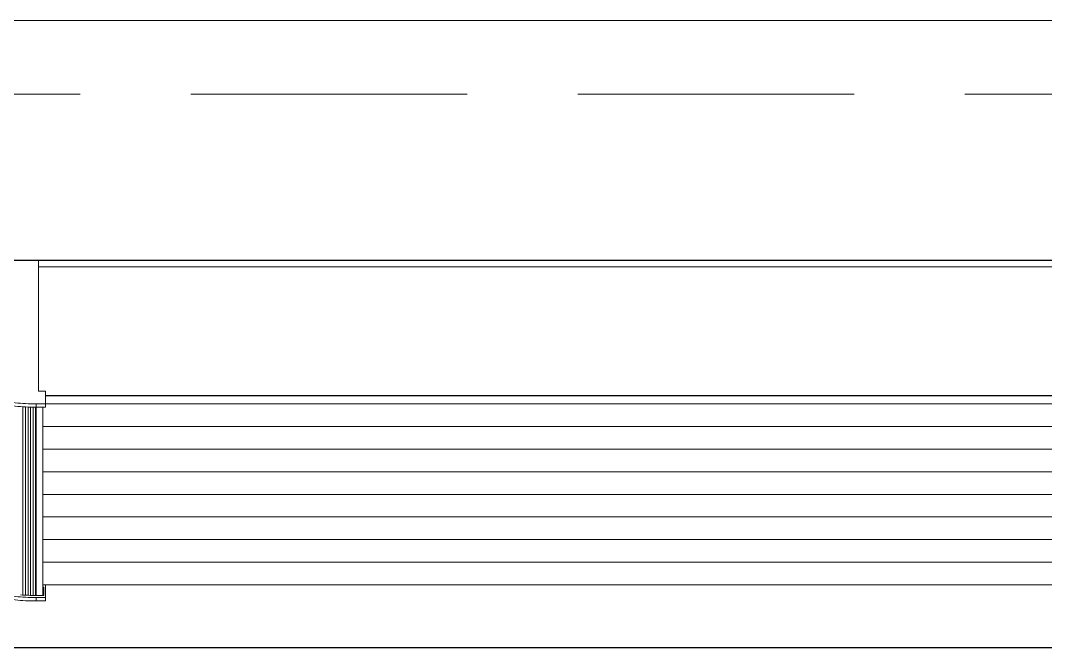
# Model space of a CAD drawing. Extents: x 5031545 to 5313844, y -886381 to -283477.
# Drawn here: x 5275392 to 5276319, y -817091 to -816525 of the extents above; entities that cross this region are included whole.
import ezdxf

# ---------------------------------------------------------------- set-up
doc = ezdxf.new("R2010")
doc.units = 0
doc.header["$LTSCALE"] = 1000
doc.header["$MEASUREMENT"] = 0
doc.linetypes.add('DASH', pattern=[0.35, 0.25, -0.1])
doc.layers.get('0').update_dxf_attribs({"linetype": 'CONTINUOUS'})
for name, color, linetype, lineweight in [('平面-栏杆', 56, 'CONTINUOUS', 15), ('平面-看线', 252, 'CONTINUOUS', 15), ('平面-空调预留孔', 252, 'CONTINUOUS', 15)]:
    doc.layers.add(name, color=color, linetype=linetype, lineweight=lineweight)
doc.layers.add('看线', color=185, linetype='CONTINUOUS')

# ---------------------------------------------------------------- blocks, each defined once
blk = doc.blocks.new('gdgdgdrgdfsfs')
at = {"layer": '平面-空调预留孔', "color": 252}
for p, q in [((703030.02, 763961.62), (701455.02, 763961.62)), ((703030.02, 763849.22), (703030.02, 763967.56)), ((703030.02, 763967.56), (703111.72, 763967.56)), ((703023.86, 763834.7), (703023.86, 763849.22)), ((703023.86, 763849.22), (703030.02, 763849.22)), ((703023.86, 763845.19), (701461.18, 763845.19)), ((703023.86, 763844.89), (701461.18, 763844.89)), ((703023.86, 763837.79), (701461.18, 763837.79)), ((703032.33, 763837.76), (703023.86, 763837.76)), ((703023.86, 763834.7), (703032.33, 763834.7)), ((703026.17, 763664.59), (703026.17, 763834.7)), ((703032.33, 763664.59), (703032.33, 763837.76)), ((703032.71, 763664.59), (703032.71, 763834.7)), ((703035.02, 763664.63), (703035.02, 763834.74)), ((703037.3, 763664.67), (703037.3, 763834.78)), ((703039.61, 763664.74), (703039.61, 763834.85)), ((703041.9, 763664.86), (703041.9, 763834.97)), ((703044.2, 763664.97), (703044.2, 763835.08)), ((703026.17, 763817.33), (701458.87, 763817.33)), ((703026.17, 763796.87), (701458.87, 763796.87)), ((703026.17, 763776.42), (701458.87, 763776.42)), ((703026.17, 763755.96), (701458.87, 763755.96)), ((703026.17, 763735.5), (701458.87, 763735.5)), ((703026.17, 763715.04), (701458.87, 763715.04)), ((703026.17, 763694.59), (701458.87, 763694.59)), ((703026.17, 763674.13), (701458.87, 763674.13)), ((703023.86, 763659.61), (703023.86, 763674.13)), ((703023.86, 763674.13), (703026.17, 763674.13)), ((703025.4, 763672.22), (703025.4, 763664.59)), ((703026.17, 763672.22), (703025.4, 763672.22)), ((703026.17, 763669.66), (703025.4, 763669.66)), ((703025.4, 763664.59), (703032.33, 763664.59)), ((703032.33, 763662.68), (703023.86, 763662.68)), ((703023.86, 763659.61), (703032.33, 763659.61)), ((703032.33, 763659.61), (703032.33, 763662.68))]:
    blk.add_line(p, q, dxfattribs=at)
for points, knots in [([(703088.6, 763846.29), (703082.47, 763844.4), (703070.08, 763841.25), (703051.27, 763838.4), (703038.64, 763837.76), (703032.33, 763837.76)], [0, 0, 0, 0, 24.22556, 48.472753, 72.728, 72.728, 72.728, 72.728]), ([(703032.33, 763834.7), (703038.65, 763834.7), (703051.27, 763835.33), (703070.08, 763838.18), (703082.47, 763841.33), (703088.6, 763843.22)], [0, 0, 0, 0, 24.256764, 48.502888, 72.728, 72.728, 72.728, 72.728]), ([(703088.6, 763671.2), (703082.47, 763669.31), (703070.08, 763666.16), (703051.27, 763663.31), (703038.65, 763662.68), (703032.33, 763662.68)], [0, 0, 0, 0, 24.225112, 48.471236, 72.728, 72.728, 72.728, 72.728]), ([(703032.33, 763659.61), (703038.64, 763659.61), (703051.27, 763660.24), (703070.08, 763663.09), (703082.47, 763666.25), (703088.6, 763668.13)], [0, 0, 0, 0, 24.255247, 48.50244, 72.728, 72.728, 72.728, 72.728])]:
    blk.add_open_spline(points, degree=3, knots=knots, dxfattribs=at)
blk.add_open_spline([(703032.33, 763664.59), (703037.03, 763664.59), (703041.72, 763664.76), (703046.41, 763665.12)], degree=3, dxfattribs=at)
blk = doc.blocks.new('A$C547B2CCF')
at = {"layer": '平面-栏杆', "color": 252}
blk.add_lwpolyline([(32550, 1966.67), (28050, 1966.67)], dxfattribs=at)
at = {"layer": '平面-看线', "color": 252, "linetype": 'DASH'}
blk.add_lwpolyline([(32550, 1900), (28050, 1900)], dxfattribs=at)
at = {"layer": '看线', "color": 252, "ltscale": 0.5}
for points in [[(28050.01, 1750), (32550, 1749.99)], [(30550, 1749.99), (30550, 1399.99), (32550, 1399.99), (32550, 1749.99)]]:
    blk.add_lwpolyline(points, dxfattribs=at)
at = {"layer": '平面-空调预留孔', "color": 252, "xscale": -1}
blk.add_blockref('gdgdgdrgdfsfs', (733792.52, -762217.56), dxfattribs=at)

msp = doc.modelspace()

# ---------------------------------------------------------------- block references
at = {"color": 2}
msp.add_blockref('A$C547B2CCF', (5244646.1, -818491.18), dxfattribs=at)

doc.saveas('drawing.dxf')
